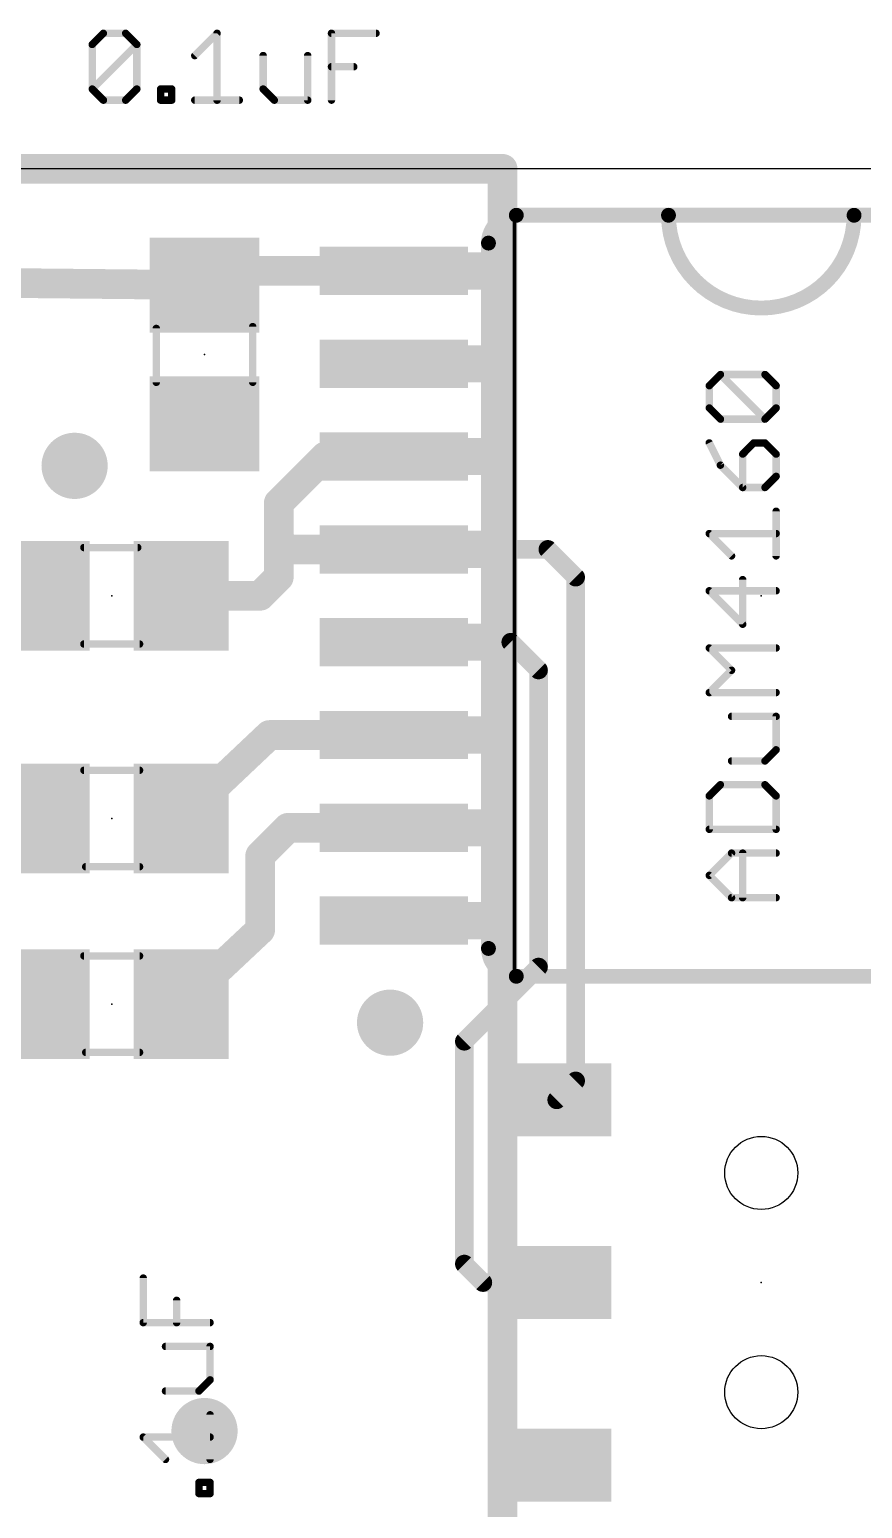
# Model space of a CAD drawing. Extents: x -0.2 to 52.2, y -1.3 to 32.4.
# Drawn here: x 12.85 to 24.24, y 12.15 to 32.39 of the extents above; entities that cross this region are included whole.
import ezdxf

# ---------------------------------------------------------------- set-up
doc = ezdxf.new("R2010")
doc.units = 0
for name, color, linetype in [('1', 12, 'CONTINUOUS'), ('16', 132, 'CONTINUOUS'), ('18', 110, 'CONTINUOUS'), ('20', 53, 'CONTINUOUS'), ('23', 53, 'CONTINUOUS'), ('27', 253, 'CONTINUOUS'), ('51', 253, 'CONTINUOUS')]:
    doc.layers.add(name, color=color, linetype=linetype)

# ---------------------------------------------------------------- blocks, each defined once
blk = doc.blocks.new('RECT')
blk.add_solid([(-0.5, -0.5), (0.5, -0.5), (-0.5, 0.5), (0.5, 0.5)])
blk = doc.blocks.new('ROUNDV')
at = {"const_width": 0.5}
blk.add_lwpolyline([(0, -0.25, 1), (0, 0.25, 1), (0, -0.25)], format="xyb", dxfattribs=at)

msp = doc.modelspace()

# ---------------------------------------------------------------- linework, layer by layer
at = {"layer": '1'}
for points, const_width in [([(0, 30.48), (19.32, 30.48)], 0.4064), ([(19.32, 30.48), (19.32, 0)], 0.4064), ([(15.24, 28.89), (8.89, 28.956)], 0.4064), ([(15.367, 29.083), (15.24, 28.89)], 0.4064), ([(17.8308, 29.083), (15.367, 29.083)], 0.4064), ([(16.891, 26.543), (16.256, 25.908)], 0.4064), ([(17.8308, 26.543), (16.891, 26.543)], 0.4064), ([(16.256, 25.908), (16.256, 25.4)], 0.4064), ([(16.256, 25.4), (16.256, 24.892)], 0.4064), ([(16.383, 25.273), (16.256, 25.4)], 0.4064), ([(17.8308, 25.273), (16.383, 25.273)], 0.4064), ([(17.8308, 25.273), (19.939, 25.273)], 0.254), ([(19.939, 25.273), (20.32, 24.892)], 0.254), ([(16.256, 24.892), (16.002, 24.638)], 0.4064), ([(20.32, 24.892), (20.32, 18)], 0.254), ([(16.002, 24.638), (14.92, 24.638)], 0.4064), ([(17.8308, 24.003), (19.431, 24.003)], 0.254), ([(19.431, 24.003), (19.812, 23.622)], 0.254), ([(19.812, 23.622), (19.812, 19.558)], 0.254), ([(16.129, 22.733), (14.92, 21.59)], 0.4064), ([(17.8308, 22.733), (16.129, 22.733)], 0.4064), ([(11.43, 21.59), (13.02, 21.59)], 0.254), ([(16.383, 21.463), (16.002, 21.082)], 0.4064), ([(17.8308, 21.463), (16.383, 21.463)], 0.4064), ([(16.002, 21.082), (16.002, 20.066)], 0.4064), ([(16.002, 20.066), (14.92, 19.05)], 0.4064), ([(17.8308, 20.193), (17.145, 20.193)], 0.4064), ([(19.812, 19.558), (18.796, 18.542)], 0.254), ([(11.684, 19.05), (13.02, 19.05)], 0.254), ([(18.796, 18.542), (18.796, 15.494)], 0.254), ([(20.32, 18), (20.06, 17.74)], 0.254), ([(18.796, 15.494), (19.05, 15.24)], 0.254), ([(19.05, 15.24), (20.06, 15.24)], 0.254)]:
    msp.add_lwpolyline(points, dxfattribs=dict(at, const_width=const_width))
for points, const_width in [([(19.4216, 30.48, 1), (19.2184, 30.48)], 0.2032), ([(19.32, 30.3784, 1), (19.32, 30.5816)], 0.2032), ([(15.367, 29.1846, 1), (15.367, 28.9814)], 0.2032), ([(15.4519, 29.0272, 1), (15.2821, 29.1388)], 0.2032), ([(17.8308, 28.9814, 1), (17.8308, 29.1846)], 0.2032), ([(15.1551, 28.9458, 1), (15.3249, 28.8342)], 0.2032), ([(15.2389, 28.7884, 1), (15.2411, 28.9916)], 0.2032), ([(16.891, 26.6446, 1), (16.891, 26.4414)], 0.2032), ([(16.9628, 26.4712, 1), (16.8192, 26.6148)], 0.2032), ([(17.8308, 26.4414, 1), (17.8308, 26.6446)], 0.2032), ([(16.3576, 25.908, 1), (16.1544, 25.908)], 0.2032), ([(16.1842, 25.9798, 1), (16.3278, 25.8362)], 0.2032), ([(16.3576, 25.4, 1), (16.1544, 25.4)], 0.2032), ([(16.1544, 25.4, 1), (16.3576, 25.4)], 0.2032), ([(16.3278, 25.4718, 1), (16.1842, 25.3282)], 0.2032), ([(16.383, 25.3746, 1), (16.383, 25.1714)], 0.2032), ([(16.3112, 25.2012, 1), (16.4548, 25.3448)], 0.2032), ([(17.8308, 25.3365, 1), (17.8308, 25.2095)], 0.127), ([(17.8308, 25.1714, 1), (17.8308, 25.3746)], 0.2032), ([(19.9839, 25.3179, 1), (19.8941, 25.2281)], 0.127), ([(19.939, 25.2095, 1), (19.939, 25.3365)], 0.127), ([(16.3278, 24.8202, 1), (16.1842, 24.9638)], 0.2032), ([(16.1544, 24.892, 1), (16.3576, 24.892)], 0.2032), ([(20.3835, 24.892, 1), (20.2565, 24.892)], 0.127), ([(20.2751, 24.8471, 1), (20.3649, 24.9369)], 0.127), ([(14.92, 24.7396, 1), (14.92, 24.5364)], 0.2032), ([(15.9302, 24.7098, 1), (16.0738, 24.5662)], 0.2032), ([(16.002, 24.5364, 1), (16.002, 24.7396)], 0.2032), ([(17.8308, 24.0665, 1), (17.8308, 23.9395)], 0.127), ([(19.4759, 24.0479, 1), (19.3861, 23.9581)], 0.127), ([(19.431, 23.9395, 1), (19.431, 24.0665)], 0.127), ([(19.8755, 23.622, 1), (19.7485, 23.622)], 0.127), ([(19.7671, 23.5771, 1), (19.8569, 23.6669)], 0.127), ([(16.129, 22.8346, 1), (16.129, 22.6314)], 0.2032), ([(16.1988, 22.6592, 1), (16.0592, 22.8068)], 0.2032), ([(17.8308, 22.6314, 1), (17.8308, 22.8346)], 0.2032), ([(13.02, 21.5265, 1), (13.02, 21.6535)], 0.127), ([(14.8502, 21.6638, 1), (14.9898, 21.5162)], 0.2032), ([(16.383, 21.5646, 1), (16.383, 21.3614)], 0.2032), ([(16.4548, 21.3912, 1), (16.3112, 21.5348)], 0.2032), ([(17.8308, 21.3614, 1), (17.8308, 21.5646)], 0.2032), ([(16.1036, 21.082, 1), (15.9004, 21.082)], 0.2032), ([(15.9302, 21.1538, 1), (16.0738, 21.0102)], 0.2032), ([(16.0715, 19.9919, 1), (15.9325, 20.1401)], 0.2032), ([(17.145, 20.2946, 1), (17.145, 20.0914)], 0.2032), ([(17.8308, 20.0914, 1), (17.8308, 20.2946)], 0.2032), ([(15.9004, 20.066, 1), (16.1036, 20.066)], 0.2032), ([(19.8569, 19.5131, 1), (19.7671, 19.6029)], 0.127), ([(19.7485, 19.558, 1), (19.8755, 19.558)], 0.127), ([(14.8505, 19.1241, 1), (14.9895, 18.9759)], 0.2032), ([(13.02, 18.9865, 1), (13.02, 19.1135)], 0.127), ([(18.8595, 18.542, 1), (18.7325, 18.542)], 0.127), ([(18.7511, 18.5869, 1), (18.8409, 18.4971)], 0.127), ([(20.2565, 18, 1), (20.3835, 18)], 0.127), ([(20.3649, 17.9551, 1), (20.2751, 18.0449)], 0.127), ([(20.0151, 17.7849, 1), (20.1049, 17.6951)], 0.127), ([(18.8409, 15.5389, 1), (18.7511, 15.4491)], 0.127), ([(18.7325, 15.494, 1), (18.8595, 15.494)], 0.127), ([(19.05, 15.3035, 1), (19.05, 15.1765)], 0.127), ([(19.0051, 15.1951, 1), (19.0949, 15.2849)], 0.127), ([(20.06, 15.1765, 1), (20.06, 15.3035)], 0.127)]:
    msp.add_lwpolyline(points, format="xyb", dxfattribs=dict(at, const_width=const_width))
at = {"layer": '16', "const_width": 0.254}
for points in [[(0, 30.48), (19.32, 30.48)], [(19.32, 30.48), (19.32, 0)]]:
    msp.add_lwpolyline(points, dxfattribs=at)
at = {"layer": '16', "const_width": 0.127}
for points in [[(19.3835, 30.48, 1), (19.2565, 30.48)], [(19.32, 30.4165, 1), (19.32, 30.5435)]]:
    msp.add_lwpolyline(points, format="xyb", dxfattribs=at)
at = {"layer": '20'}
msp.add_line((41.91, 30.48), (3.81, 30.48), dxfattribs=at)
for centre in [(22.86, 16.74), (22.86, 13.74)]:
    msp.add_circle(centre, 0.5, dxfattribs=at)
at = {"layer": '23'}
for p in [(15.24, 27.94), (13.97, 24.638), (22.86, 24.638), (13.97, 21.59), (13.97, 19.05), (22.86, 15.24)]:
    msp.add_point(p, dxfattribs=at)
at = {"layer": '27', "const_width": 0.1016}
for points in [[(13.7034, 32.1825), (13.8559, 32.335)], [(13.8559, 32.335), (14.161, 32.335)], [(14.161, 32.335), (14.3135, 32.1825)], [(15.1067, 32.0299), (15.4117, 32.335)], [(15.4117, 32.335), (15.4117, 31.4198)], [(16.9777, 31.4198), (16.9777, 32.335)], [(16.9777, 32.335), (17.5878, 32.335)], [(13.7034, 31.5723), (13.7034, 32.1825)], [(13.7034, 31.5723), (14.3135, 32.1825)], [(14.3135, 32.1825), (14.3135, 31.5723)], [(16.0422, 32.0299), (16.0422, 31.5723)], [(16.6523, 31.4198), (16.6523, 32.0299)], [(16.9777, 31.8774), (17.2828, 31.8774)], [(13.8559, 31.4198), (13.7034, 31.5723)], [(14.3135, 31.5723), (14.161, 31.4198)], [(14.6389, 31.4198), (14.6389, 31.5723)], [(14.6389, 31.5723), (14.7914, 31.5723)], [(14.7914, 31.5723), (14.7914, 31.4198)], [(16.0422, 31.5723), (16.1947, 31.4198)], [(14.161, 31.4198), (13.8559, 31.4198)], [(14.7914, 31.4198), (14.6389, 31.4198)], [(15.1067, 31.4198), (15.7168, 31.4198)], [(16.1947, 31.4198), (16.6523, 31.4198)], [(22.148, 27.5129), (22.3006, 27.6654)], [(22.148, 27.2078), (22.148, 27.5129)], [(22.3006, 27.6654), (22.9107, 27.6654)], [(22.9107, 27.0553), (22.3006, 27.6654)], [(22.9107, 27.6654), (23.0632, 27.5129)], [(23.0632, 27.5129), (23.0632, 27.2078)], [(22.3006, 27.0553), (22.148, 27.2078)], [(23.0632, 27.2078), (22.9107, 27.0553)], [(22.9107, 27.0553), (22.3006, 27.0553)], [(22.148, 26.7299), (22.3006, 26.4248)], [(22.7581, 26.7299), (22.6056, 26.5773)], [(22.9107, 26.7299), (22.7581, 26.7299)], [(23.0632, 26.5773), (22.9107, 26.7299)], [(22.6056, 26.5773), (22.6056, 26.1198)], [(23.0632, 26.2723), (23.0632, 26.5773)], [(22.3006, 26.4248), (22.6056, 26.1198)], [(22.9107, 26.1198), (23.0632, 26.2723)], [(22.6056, 26.1198), (22.9107, 26.1198)], [(23.0632, 25.1842), (23.0632, 25.7944)], [(22.4531, 25.1842), (22.148, 25.4893)], [(22.148, 25.4893), (23.0632, 25.4893)], [(22.6056, 24.2487), (22.6056, 24.8588)], [(23.0632, 24.7063), (22.148, 24.7063)], [(22.148, 24.7063), (22.6056, 24.2487)], [(22.4531, 23.6183), (22.148, 23.9233)], [(22.148, 23.9233), (23.0632, 23.9233)], [(22.148, 23.3132), (22.4531, 23.6183)], [(23.0632, 23.3132), (22.148, 23.3132)], [(23.0632, 22.9878), (22.4531, 22.9878)], [(23.0632, 22.5302), (23.0632, 22.9878)], [(22.9107, 22.3777), (23.0632, 22.5302)], [(22.4531, 22.3777), (22.9107, 22.3777)], [(22.3006, 22.0523), (22.148, 21.8998)], [(22.9107, 22.0523), (22.3006, 22.0523)], [(23.0632, 21.8998), (22.9107, 22.0523)], [(22.148, 21.8998), (22.148, 21.4422)], [(23.0632, 21.4422), (23.0632, 21.8998)], [(22.148, 21.4422), (23.0632, 21.4422)], [(22.148, 20.8117), (22.4531, 21.1168)], [(22.4531, 21.1168), (23.0632, 21.1168)], [(22.6056, 20.5066), (22.6056, 21.1168)], [(22.4531, 20.5066), (22.148, 20.8117)], [(23.0632, 20.5066), (22.4531, 20.5066)], [(14.401, 14.6917), (14.401, 15.3018)], [(14.8586, 14.6917), (14.8586, 14.9968)], [(15.3162, 14.6917), (14.401, 14.6917)], [(15.3162, 14.3663), (14.7061, 14.3663)], [(15.3162, 13.9087), (15.3162, 14.3663)], [(14.7061, 13.7562), (15.1637, 13.7562)], [(15.1637, 13.7562), (15.3162, 13.9087)], [(15.3162, 12.8207), (15.3162, 13.4308)], [(14.7061, 12.8207), (14.401, 13.1257)], [(14.401, 13.1257), (15.3162, 13.1257)], [(15.1637, 12.3529), (15.1637, 12.5054)], [(15.1637, 12.5054), (15.3162, 12.5054)], [(15.3162, 12.5054), (15.3162, 12.3529)], [(15.3162, 12.3529), (15.1637, 12.3529)]]:
    msp.add_lwpolyline(points, dxfattribs=at)
at = {"layer": '27', "const_width": 0.0508}
for points in [[(13.8559, 32.3604, 1), (13.8559, 32.3096)], [(13.8739, 32.317, 1), (13.838, 32.3529)], [(14.179, 32.3529, 1), (14.143, 32.317)], [(14.161, 32.3096, 1), (14.161, 32.3604)], [(15.4371, 32.335, 1), (15.3863, 32.335)], [(15.4297, 32.317, 1), (15.3938, 32.3529)], [(17.0031, 32.335, 1), (16.9523, 32.335)], [(16.9777, 32.3604, 1), (16.9777, 32.3096)], [(17.5878, 32.3096, 1), (17.5878, 32.3604)], [(13.7288, 32.1825, 1), (13.678, 32.1825)], [(13.6854, 32.2004, 1), (13.7214, 32.1645)], [(14.3389, 32.1825, 1), (14.2881, 32.1825)], [(14.3315, 32.1645, 1), (14.2956, 32.2004)], [(14.2956, 32.1645, 1), (14.3315, 32.2004)], [(15.0887, 32.0479, 1), (15.1246, 32.012)], [(16.0676, 32.0299, 1), (16.0168, 32.0299)], [(16.6777, 32.0299, 1), (16.6269, 32.0299)], [(16.9777, 31.9028, 1), (16.9777, 31.852)], [(17.2828, 31.852, 1), (17.2828, 31.9028)], [(13.7214, 31.5903, 1), (13.6854, 31.5544)], [(13.6854, 31.5903, 1), (13.7214, 31.5544)], [(13.678, 31.5723, 1), (13.7288, 31.5723)], [(14.2881, 31.5723, 1), (14.3389, 31.5723)], [(14.3315, 31.5544, 1), (14.2956, 31.5903)], [(14.6643, 31.5723, 1), (14.6135, 31.5723)], [(14.6389, 31.5977, 1), (14.6389, 31.5469)], [(14.8168, 31.5723, 1), (14.766, 31.5723)], [(14.7914, 31.5469, 1), (14.7914, 31.5977)], [(16.0602, 31.5903, 1), (16.0242, 31.5544)], [(16.0168, 31.5723, 1), (16.0676, 31.5723)], [(13.8559, 31.4452, 1), (13.8559, 31.3944)], [(13.838, 31.4018, 1), (13.8739, 31.4378)], [(14.143, 31.4378, 1), (14.179, 31.4018)], [(14.161, 31.3944, 1), (14.161, 31.4452)], [(14.6389, 31.4452, 1), (14.6389, 31.3944)], [(14.6135, 31.4198, 1), (14.6643, 31.4198)], [(14.766, 31.4198, 1), (14.8168, 31.4198)], [(14.7914, 31.3944, 1), (14.7914, 31.4452)], [(15.1067, 31.4452, 1), (15.1067, 31.3944)], [(15.3863, 31.4198, 1), (15.4371, 31.4198)], [(15.7168, 31.3944, 1), (15.7168, 31.4452)], [(16.1947, 31.4452, 1), (16.1947, 31.3944)], [(16.1768, 31.4018, 1), (16.2127, 31.4378)], [(16.6269, 31.4198, 1), (16.6777, 31.4198)], [(16.6523, 31.3944, 1), (16.6523, 31.4452)], [(16.9523, 31.4198, 1), (17.0031, 31.4198)], [(22.1734, 27.5129, 1), (22.1226, 27.5129)], [(22.1301, 27.5308, 1), (22.166, 27.4949)], [(22.3185, 27.6834, 1), (22.2826, 27.6474)], [(22.3006, 27.6908, 1), (22.3006, 27.64)], [(22.3185, 27.6474, 1), (22.2826, 27.6834)], [(22.9286, 27.6834, 1), (22.8927, 27.6474)], [(22.9107, 27.64, 1), (22.9107, 27.6908)], [(23.0886, 27.5129, 1), (23.0378, 27.5129)], [(23.0452, 27.4949, 1), (23.0812, 27.5308)], [(22.166, 27.2258, 1), (22.1301, 27.1898)], [(22.1226, 27.2078, 1), (22.1734, 27.2078)], [(23.0378, 27.2078, 1), (23.0886, 27.2078)], [(23.0812, 27.1898, 1), (23.0452, 27.2258)], [(22.3006, 27.0807, 1), (22.3006, 27.0299)], [(22.2826, 27.0373, 1), (22.3185, 27.0732)], [(22.8927, 27.0732, 1), (22.9286, 27.0373)], [(22.8927, 27.0373, 1), (22.9286, 27.0732)], [(22.9107, 27.0299, 1), (22.9107, 27.0807)], [(22.1707, 26.7412, 1), (22.1253, 26.7185)], [(22.7581, 26.7553, 1), (22.7581, 26.7045)], [(22.7761, 26.7119, 1), (22.7402, 26.7478)], [(22.9286, 26.7478, 1), (22.8927, 26.7119)], [(22.9107, 26.7045, 1), (22.9107, 26.7553)], [(22.631, 26.5773, 1), (22.5802, 26.5773)], [(22.5876, 26.5953, 1), (22.6236, 26.5594)], [(23.0886, 26.5773, 1), (23.0378, 26.5773)], [(23.0452, 26.5594, 1), (23.0812, 26.5953)], [(22.3185, 26.4428, 1), (22.2826, 26.4069)], [(22.2778, 26.4135, 1), (22.3233, 26.4362)], [(23.0812, 26.2543, 1), (23.0452, 26.2902)], [(22.6056, 26.1452, 1), (22.6056, 26.0944)], [(22.5802, 26.1198, 1), (22.631, 26.1198)], [(22.5876, 26.1018, 1), (22.6236, 26.1377)], [(22.8927, 26.1377, 1), (22.9286, 26.1018)], [(22.9107, 26.0944, 1), (22.9107, 26.1452)], [(23.0378, 26.2723, 1), (23.0886, 26.2723)], [(23.0886, 25.7944, 1), (23.0378, 25.7944)], [(22.166, 25.5073, 1), (22.1301, 25.4713)], [(22.148, 25.5147, 1), (22.148, 25.4639)], [(23.0632, 25.4639, 1), (23.0632, 25.5147)], [(22.4351, 25.1663, 1), (22.471, 25.2022)], [(23.0378, 25.1842, 1), (23.0886, 25.1842)], [(22.631, 24.8588, 1), (22.5802, 24.8588)], [(22.148, 24.7317, 1), (22.148, 24.6809)], [(22.166, 24.7243, 1), (22.1301, 24.6883)], [(23.0632, 24.6809, 1), (23.0632, 24.7317)], [(22.5876, 24.2308, 1), (22.6236, 24.2667)], [(22.5802, 24.2487, 1), (22.631, 24.2487)], [(22.148, 23.9487, 1), (22.148, 23.8979)], [(22.166, 23.9413, 1), (22.1301, 23.9054)], [(23.0632, 23.8979, 1), (23.0632, 23.9487)], [(22.471, 23.6003, 1), (22.4351, 23.6362)], [(22.4351, 23.6003, 1), (22.471, 23.6362)], [(22.148, 23.3386, 1), (22.148, 23.2878)], [(22.1301, 23.3312, 1), (22.166, 23.2952)], [(23.0632, 23.2878, 1), (23.0632, 23.3386)], [(22.4531, 23.0132, 1), (22.4531, 22.9624)], [(23.0886, 22.9878, 1), (23.0378, 22.9878)], [(23.0632, 22.9624, 1), (23.0632, 23.0132)], [(23.0378, 22.5302, 1), (23.0886, 22.5302)], [(23.0812, 22.5122, 1), (23.0452, 22.5482)], [(22.4531, 22.4031, 1), (22.4531, 22.3523)], [(22.8927, 22.3956, 1), (22.9286, 22.3597)], [(22.9107, 22.3523, 1), (22.9107, 22.4031)], [(22.3006, 22.0777, 1), (22.3006, 22.0269)], [(22.3185, 22.0343, 1), (22.2826, 22.0702)], [(22.9286, 22.0702, 1), (22.8927, 22.0343)], [(22.9107, 22.0269, 1), (22.9107, 22.0777)], [(22.1734, 21.8998, 1), (22.1226, 21.8998)], [(22.1301, 21.9177, 1), (22.166, 21.8818)], [(23.0886, 21.8998, 1), (23.0378, 21.8998)], [(23.0452, 21.8818, 1), (23.0812, 21.9177)], [(22.148, 21.4676, 1), (22.148, 21.4168)], [(22.1226, 21.4422, 1), (22.1734, 21.4422)], [(23.0378, 21.4422, 1), (23.0886, 21.4422)], [(23.0632, 21.4168, 1), (23.0632, 21.4676)], [(22.4531, 21.1422, 1), (22.4531, 21.0914)], [(22.471, 21.0988, 1), (22.4351, 21.1347)], [(22.631, 21.1168, 1), (22.5802, 21.1168)], [(23.0632, 21.0914, 1), (23.0632, 21.1422)], [(22.166, 20.8297, 1), (22.1301, 20.7937)], [(22.1301, 20.8297, 1), (22.166, 20.7937)], [(22.4531, 20.532, 1), (22.4531, 20.4812)], [(22.4351, 20.4887, 1), (22.471, 20.5246)], [(22.5802, 20.5066, 1), (22.631, 20.5066)], [(23.0632, 20.4812, 1), (23.0632, 20.532)], [(14.4264, 15.3018, 1), (14.3756, 15.3018)], [(14.884, 14.9968, 1), (14.8332, 14.9968)], [(14.401, 14.7171, 1), (14.401, 14.6663)], [(14.3756, 14.6917, 1), (14.4264, 14.6917)], [(14.8332, 14.6917, 1), (14.884, 14.6917)], [(15.3162, 14.6663, 1), (15.3162, 14.7171)], [(14.7061, 14.3917, 1), (14.7061, 14.3409)], [(15.3416, 14.3663, 1), (15.2908, 14.3663)], [(15.3162, 14.3409, 1), (15.3162, 14.3917)], [(14.7061, 13.7816, 1), (14.7061, 13.7308)], [(15.1457, 13.7742, 1), (15.1816, 13.7382)], [(15.1637, 13.7308, 1), (15.1637, 13.7816)], [(15.2908, 13.9087, 1), (15.3416, 13.9087)], [(15.3342, 13.8908, 1), (15.2982, 13.9267)], [(15.3416, 13.4308, 1), (15.2908, 13.4308)], [(14.401, 13.1511, 1), (14.401, 13.1003)], [(14.419, 13.1437, 1), (14.3831, 13.1078)], [(15.3162, 13.1003, 1), (15.3162, 13.1511)], [(14.6881, 12.8027, 1), (14.724, 12.8386)], [(15.2908, 12.8207, 1), (15.3416, 12.8207)], [(15.1891, 12.5054, 1), (15.1383, 12.5054)], [(15.1637, 12.5308, 1), (15.1637, 12.48)], [(15.3416, 12.5054, 1), (15.2908, 12.5054)], [(15.3162, 12.48, 1), (15.3162, 12.5308)], [(15.1637, 12.3783, 1), (15.1637, 12.3275)], [(15.1383, 12.3529, 1), (15.1891, 12.3529)], [(15.2908, 12.3529, 1), (15.3416, 12.3529)], [(15.3162, 12.3275, 1), (15.3162, 12.3783)]]:
    msp.add_lwpolyline(points, format="xyb", dxfattribs=at)
at = {"layer": '51'}
for points, const_width in [([(19.5072, 29.845, 0.4142), (19.1262, 29.464)], 0.2032), ([(19.5072, 29.8958, 1), (19.5072, 29.7942)], 0.1016), ([(19.5072, 29.7942, 1), (19.5072, 29.8958)], 0.1016), ([(19.4945, 29.845, 1), (19.4691, 29.845)], 0.0254), ([(21.59, 29.8958, 1), (21.59, 29.7942)], 0.1016), ([(21.59, 29.845, 1), (24.13, 29.845)], 0.2032), ([(21.6408, 29.845, 1), (21.5392, 29.845)], 0.1016), ([(21.59, 29.7942, 1), (21.59, 29.8958)], 0.1016), ([(24.13, 29.8958, 1), (24.13, 29.7942)], 0.1016), ([(24.1808, 29.845, 1), (24.0792, 29.845)], 0.1016), ([(24.13, 29.7942, 1), (24.13, 29.8958)], 0.1016), ([(19.177, 29.464, 1), (19.0754, 29.464)], 0.1016), ([(19.0754, 29.464, 1), (19.177, 29.464)], 0.1016), ([(14.6054, 28.296, 1), (14.5546, 28.296)], 0.0508), ([(15.9254, 28.321, 1), (15.8746, 28.321)], 0.0508), ([(14.5546, 27.559, 1), (14.6054, 27.559)], 0.0508), ([(15.8746, 27.559, 1), (15.9254, 27.559)], 0.0508), ([(13.589, 25.3234, 1), (13.589, 25.2726)], 0.0508), ([(14.326, 25.2726, 1), (14.326, 25.3234)], 0.0508), ([(13.589, 24.0034, 1), (13.589, 23.9526)], 0.0508), ([(14.351, 23.9526, 1), (14.351, 24.0034)], 0.0508), ([(13.589, 22.2754, 1), (13.589, 22.2246)], 0.0508), ([(14.351, 22.2246, 1), (14.351, 22.2754)], 0.0508), ([(13.614, 20.9554, 1), (13.614, 20.9046)], 0.0508), ([(14.351, 20.9046, 1), (14.351, 20.9554)], 0.0508), ([(19.1262, 19.812, 0.4142), (19.5072, 19.431)], 0.2032), ([(19.177, 19.812, 1), (19.0754, 19.812)], 0.1016), ([(19.0754, 19.812, 1), (19.177, 19.812)], 0.1016), ([(13.589, 19.7354, 1), (13.589, 19.6846)], 0.0508), ([(14.351, 19.6846, 1), (14.351, 19.7354)], 0.0508), ([(19.5072, 19.4818, 1), (19.5072, 19.3802)], 0.1016), ([(19.5072, 19.3802, 1), (19.5072, 19.4818)], 0.1016), ([(19.4691, 19.431, 1), (19.4945, 19.431)], 0.0254), ([(13.614, 18.4154, 1), (13.614, 18.3646)], 0.0508), ([(14.351, 18.3646, 1), (14.351, 18.4154)], 0.0508)]:
    msp.add_lwpolyline(points, format="xyb", dxfattribs=dict(at, const_width=const_width))
for points, const_width in [([(21.59, 29.845), (19.5072, 29.845)], 0.2032), ([(19.4818, 29.845), (19.4818, 19.431)], 0.0508), ([(24.13, 29.845), (21.59, 29.845)], 0.2032), ([(26.2128, 29.845), (24.13, 29.845)], 0.2032), ([(19.1262, 29.464), (19.1262, 19.812)], 0.2032), ([(14.58, 28.296), (14.58, 27.559)], 0.1016), ([(15.9, 28.321), (15.9, 27.559)], 0.1016), ([(14.326, 25.298), (13.589, 25.298)], 0.1016), ([(14.351, 23.978), (13.589, 23.978)], 0.1016), ([(13.589, 22.25), (14.351, 22.25)], 0.1016), ([(13.614, 20.93), (14.351, 20.93)], 0.1016), ([(13.589, 19.71), (14.351, 19.71)], 0.1016), ([(19.5072, 19.431), (26.2128, 19.431)], 0.2032), ([(13.614, 18.39), (14.351, 18.39)], 0.1016)]:
    msp.add_lwpolyline(points, dxfattribs=dict(at, const_width=const_width))

# ---------------------------------------------------------------- block references
at = {"layer": '1'}
for p, xscale, yscale, rotation in [((15.24, 28.89), 1.3, 1.5, 270), ((17.8308, 29.083), 0.6604, 2.032, 270), ((17.8308, 27.813), 0.6604, 2.032, 270), ((15.24, 26.99), 1.3, 1.5, 270), ((17.8308, 26.543), 0.6604, 2.032, 270), ((17.8308, 25.273), 0.6604, 2.032, 270), ((13.02, 24.638), 1.3, 1.5, 180), ((14.92, 24.638), 1.3, 1.5, 180), ((17.8308, 24.003), 0.6604, 2.032, 270), ((17.8308, 22.733), 0.6604, 2.032, 270), ((17.8308, 21.463), 0.6604, 2.032, 270), ((17.8308, 20.193), 0.6604, 2.032, 270)]:
    msp.add_blockref('RECT', p, dxfattribs=dict(at, xscale=xscale, yscale=yscale, rotation=rotation))
at = {"layer": '1', "xscale": 1.3, "yscale": 1.5}
for p in [(13.02, 21.59), (14.92, 21.59), (13.02, 19.05), (14.92, 19.05)]:
    msp.add_blockref('RECT', p, dxfattribs=at)
at = {"layer": '1', "yscale": 1.5, "rotation": 90}
for p in [(20.06, 17.74), (20.06, 15.24), (20.06, 12.74)]:
    msp.add_blockref('RECT', p, dxfattribs=at)
at = {"layer": '18', "xscale": 0.9064, "yscale": 0.9064}
for p in [(13.462, 26.416), (13.462, 26.416), (17.78, 18.796), (17.78, 18.796), (15.24, 13.208), (15.24, 13.208)]:
    msp.add_blockref('ROUNDV', p, dxfattribs=at)
at = {"layer": '51'}
for p, xscale, yscale, rotation in [((18.2626, 29.083), 0.508, 1.4732, 270), ((19.0627, 29.083), 0.508, 0.127, 270), ((15.2412, 28.6572), 0.7501, 1.4501, 270), ((18.2626, 27.813), 0.508, 1.4732, 270), ((19.0627, 27.813), 0.508, 0.127, 270), ((15.2412, 27.2094), 0.7501, 1.4501, 270), ((18.2626, 26.543), 0.508, 1.4732, 270), ((19.0627, 26.543), 0.508, 0.127, 270), ((18.2626, 25.273), 0.508, 1.4732, 270), ((19.0627, 25.273), 0.508, 0.127, 270), ((13.2393, 24.6369), 0.7501, 1.4501, 180), ((14.6872, 24.6369), 0.7501, 1.4501, 180), ((18.2626, 24.003), 0.508, 1.4732, 270), ((19.0627, 24.003), 0.508, 0.127, 270), ((18.2626, 22.733), 0.508, 1.4732, 270), ((19.0627, 22.733), 0.508, 0.127, 270), ((18.2626, 21.463), 0.508, 1.4732, 270), ((19.0627, 21.463), 0.508, 0.127, 270), ((18.2626, 20.193), 0.508, 1.4732, 270), ((19.0627, 20.193), 0.508, 0.127, 270)]:
    msp.add_blockref('RECT', p, dxfattribs=dict(at, xscale=xscale, yscale=yscale, rotation=rotation))
at = {"layer": '51', "xscale": 0.7501, "yscale": 1.4501}
for p in [(13.2529, 21.5912), (14.7007, 21.5912), (13.2529, 19.0511), (14.7007, 19.0511)]:
    msp.add_blockref('RECT', p, dxfattribs=at)

doc.saveas('drawing.dxf')
